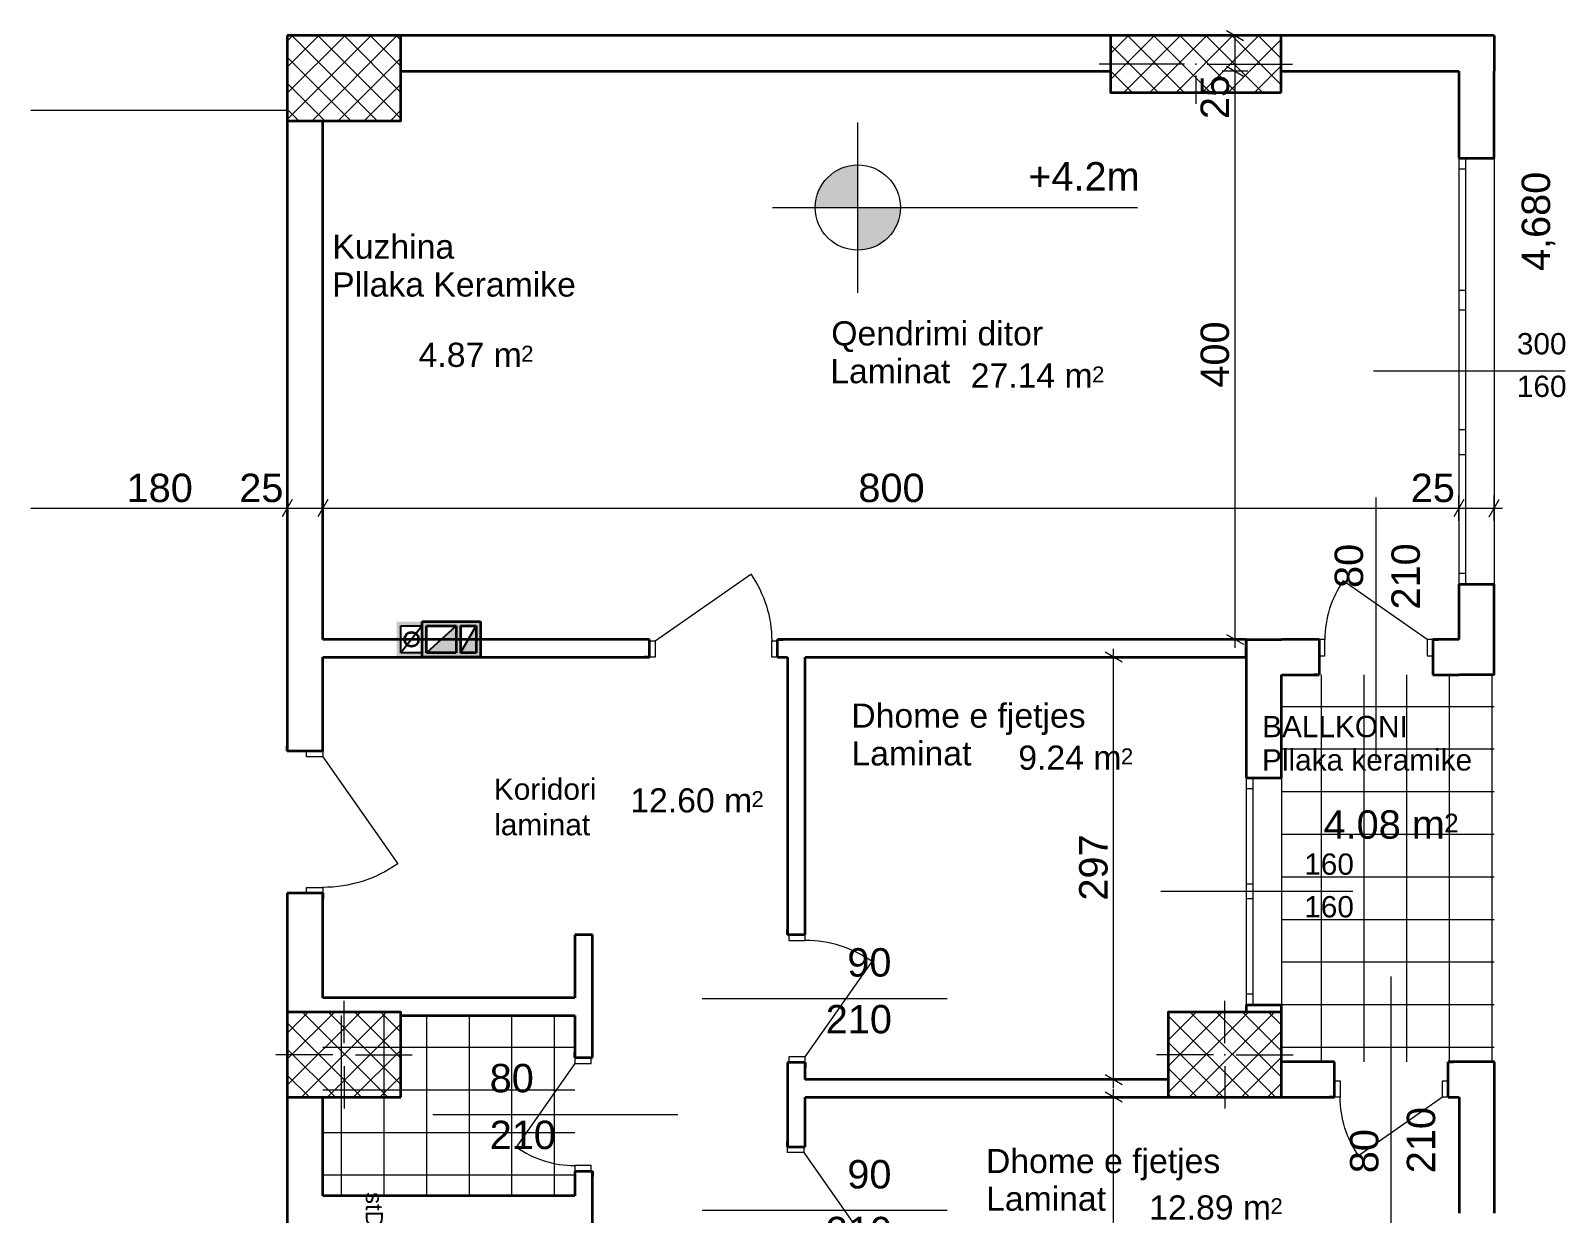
# Model space of a CAD drawing. Header units: centimetres. Extents: x 765 to 25620, y 224160 to 230516.
# Drawn here: x 9769 to 10849, y 226376 to 227209 of the extents above; entities that cross this region are included whole.
import ezdxf
from ezdxf.enums import TextEntityAlignment as Align

# ---------------------------------------------------------------- set-up
doc = ezdxf.new("R2010")
doc.units = ezdxf.units.CM
doc.header["$MEASUREMENT"] = 0
for name, color, linetype, lineweight, true_color in [('0_Pen_No__1#1_Pen_No__8', 7, 'Continuous', 35, 0xa80f02), ('0_Pen_No__8', 7, 'Continuous', 35, 0xa80f02), ('2D Drafting - General_Pen_No__8', 7, 'Continuous', 35, 0xa80f02), ('A-COLS_Pen_No__97#1_Pen_No__81', 7, 'Continuous', 20, 0x6a6a6a), ('Annotation - Text_Pen_No__8', 7, 'Continuous', 35, 0xa80f02), ('ARCHICAD Doors_Pen_No__23', 7, 'Continuous', 20, 0xff6600), ('ARCHICAD Doors_Pen_No__3', 7, 'Continuous', 18, 0xff6600), ('ARCHICAD Windows_Pen_No__23', 7, 'Continuous', 20, 0xff6600), ('ARCHICAD Windows_Pen_No__3', 7, 'Continuous', 18, 0xff6600), ('Interior - Furniture _Pen_No__81', 7, 'Continuous', 20, 0x6a6a6a)]:
    doc.layers.add(name, color=color, linetype=linetype, lineweight=lineweight, true_color=true_color)
for name, color, linetype, lineweight in [('0_Pen_No__101', 252, 'Continuous', 13), ('0_Pen_No__19', 255, 'Continuous', 0), ('ARCHICAD Door Markers_Pen_No__1', 7, 'Continuous', 13), ('ARCHICAD Door Markers_Pen_No__7', 7, 'Continuous', 35), ('ARCHICAD Doors_Pen_No__27', 7, 'Continuous', 35), ('ARCHICAD Window Markers_Pen_No__1', 7, 'Continuous', 13), ('ARCHICAD Window Markers_Pen_No__7', 7, 'Continuous', 35), ('ARCHICAD Windows_Pen_No__27', 7, 'Continuous', 35), ('Dimensioning - General_Pen_No__1', 7, 'Continuous', 13), ('Dimensioning - General_Pen_No__101', 252, 'Continuous', 13), ('Dimensioning - General_Pen_No__6', 5, 'Continuous', 35), ('Structural - Bearing_Pen_No__20', 1, 'Continuous', 0), ('Structural - Bearing_Pen_No__21', 7, 'Continuous', 35), ('Structural - Bearing_Pen_No__27', 7, 'Continuous', 35)]:
    doc.layers.add(name, color=color, linetype=linetype, lineweight=lineweight)
for name, color, linetype in [('ARCHICAD Door Markers', 7, 'Continuous'), ('ARCHICAD Doors', 7, 'Continuous'), ('ARCHICAD Window Markers', 7, 'Continuous'), ('ARCHICAD Windows', 7, 'Continuous'), ('Dimensioning - General', 7, 'Continuous'), ('Structural - Bearing', 7, 'Continuous')]:
    doc.layers.add(name, color=color, linetype=linetype)
doc.styles.add('GENERATED_STYLE_1', font='arial.ttf')
pattern_1 = [(45, (7737.787, 206512.802), (-9.192388, 9.192388), []), (135, (7737.787, 206512.802), (9.192388, 9.192388), [])]

# ---------------------------------------------------------------- blocks, each defined once
blk = doc.blocks.new('Door 22_3')
at = {"layer": 'ARCHICAD Doors_Pen_No__23', "color": 30, "linetype": 'Continuous', "lineweight": 20, "true_color": 0xff6600}
for p, q in [((-460, 0), (-500, 0)), ((-500, 0), (-500, -115)), ((-460, -115), (-460, 0)), ((500, 0), (460, 0)), ((460, 0), (460, -115)), ((500, -115), (500, 0)), ((-500, -115), (-460, -115)), ((460, -115), (500, -115))]:
    blk.add_line(p, q, dxfattribs=at)
at = {"layer": 'ARCHICAD Doors_Pen_No__27', "color": 7, "linetype": 'Continuous', "lineweight": 35}
for p, q in [((-500, 0), (-537, 0)), ((-500, 0), (-537, 0)), ((-500, 0), (-500, -115)), ((-500, 0), (-500, -115)), ((500, 0), (500, -115)), ((500, 0), (500, -115)), ((500, 0), (537, 0)), ((500, 0), (537, 0)), ((-500, -115), (-500, -250)), ((-500, -115), (-500, -250)), ((500, -115), (500, -250)), ((500, -115), (500, -250)), ((-500, -250), (-537, -250)), ((-500, -250), (-537, -250)), ((500, -250), (537, -250)), ((500, -250), (537, -250))]:
    blk.add_line(p, q, dxfattribs=at)
at = {"layer": 'ARCHICAD Doors_Pen_No__3', "color": 30, "linetype": 'Continuous', "lineweight": 18, "true_color": 0xff6600}
blk.add_line((460, 0), (-294, 528), dxfattribs=at)
blk.add_arc((460, 0), 920, 145, 180, dxfattribs=at)
blk = doc.blocks.new('Door 22_4')
at = {"layer": 'ARCHICAD Doors_Pen_No__23', "color": 30, "linetype": 'Continuous', "lineweight": 20, "true_color": 0xff6600}
for p, q in [((-410, 0), (-450, 0)), ((-450, 0), (-450, -115)), ((-410, -115), (-410, 0)), ((450, 0), (410, 0)), ((410, 0), (410, -115)), ((450, -115), (450, 0)), ((-450, -115), (-410, -115)), ((410, -115), (450, -115))]:
    blk.add_line(p, q, dxfattribs=at)
at = {"layer": 'ARCHICAD Doors_Pen_No__27', "color": 7, "linetype": 'Continuous', "lineweight": 35}
for p, q in [((-450, 10), (-487, 10)), ((-450, 10), (-487, 10)), ((-450, 0), (-450, 10)), ((-450, 0), (-450, 10)), ((-450, -115), (-450, 0)), ((-450, -115), (-450, 0)), ((450, 0), (450, 10)), ((450, 0), (450, 10)), ((450, 10), (487, 10)), ((450, 10), (487, 10)), ((450, -115), (450, 0)), ((450, -115), (450, 0)), ((-450, -115), (-487, -115)), ((-450, -115), (-487, -115)), ((450, -115), (487, -115)), ((450, -115), (487, -115))]:
    blk.add_line(p, q, dxfattribs=at)
at = {"layer": 'ARCHICAD Doors_Pen_No__3', "color": 30, "linetype": 'Continuous', "lineweight": 18, "true_color": 0xff6600}
blk.add_line((410, 0), (-262, 470), dxfattribs=at)
blk.add_arc((410, 0), 820, 145, 180, dxfattribs=at)
blk = doc.blocks.new('D Marker 22_3')
at = {"layer": 'ARCHICAD Door Markers_Pen_No__1', "color": 7, "linetype": 'Continuous', "lineweight": 13}
blk.add_line((0, -1125), (0, 600), dxfattribs=at)
at = {"layer": 'ARCHICAD Door Markers_Pen_No__7', "color": 7, "lineweight": 35, "style": 'GENERATED_STYLE_1'}
for tag, p in [('AC_MarkerText_3', (-369, -204)), ('AC_MarkerText_2', (31, -356))]:
    blk.add_attdef(tag, text='', height=200, rotation=270, dxfattribs=at).set_placement(p, align=Align.BOTTOM_LEFT)
blk = doc.blocks.new('Door 22_2')
at = {"layer": 'ARCHICAD Doors_Pen_No__23', "color": 30, "linetype": 'Continuous', "lineweight": 20, "true_color": 0xff6600}
for p, q in [((-410, 0), (-450, 0)), ((-450, 0), (-450, -115)), ((-410, -115), (-410, 0)), ((450, 0), (410, 0)), ((410, 0), (410, -115)), ((450, -115), (450, 0)), ((-450, -115), (-410, -115)), ((410, -115), (450, -115))]:
    blk.add_line(p, q, dxfattribs=at)
at = {"layer": 'ARCHICAD Doors_Pen_No__27', "color": 7, "linetype": 'Continuous', "lineweight": 35}
for p, q in [((-450, 0), (-487, 0)), ((-450, 0), (-487, 0)), ((-450, 0), (-450, -115)), ((-450, 0), (-450, -115)), ((450, 0), (450, -115)), ((450, 0), (450, -115)), ((450, 0), (487, 0)), ((450, 0), (487, 0)), ((-450, -125), (-487, -125)), ((-450, -125), (-487, -125)), ((-450, -115), (-450, -125)), ((-450, -115), (-450, -125)), ((450, -115), (450, -125)), ((450, -115), (450, -125)), ((450, -125), (487, -125)), ((450, -125), (487, -125))]:
    blk.add_line(p, q, dxfattribs=at)
at = {"layer": 'ARCHICAD Doors_Pen_No__3', "color": 30, "linetype": 'Continuous', "lineweight": 18, "true_color": 0xff6600}
blk.add_line((410, 0), (-262, 470), dxfattribs=at)
blk.add_arc((410, 0), 820, 145, 180, dxfattribs=at)
blk = doc.blocks.new('Triple Window 22')
at = {"layer": 'ARCHICAD Windows_Pen_No__23', "color": 30, "linetype": 'Continuous', "lineweight": 20, "true_color": 0xff6600}
for p, q in [((-1500, 0), (-1425, 0)), ((-1425, 0), (-1425, -50)), ((-568, -50), (-568, 0)), ((-568, 0), (-500, 0)), ((-500, 0), (-432, 0)), ((-432, 0), (-432, -50)), ((412.5, -50), (412.5, 0)), ((412.5, 0), (500, 0)), ((500, 0), (587.5, 0)), ((587.5, 0), (587.5, -50)), ((1425, -50), (1425, 0)), ((1425, 0), (1500, 0)), ((-1425, -50), (-1500, -50)), ((-500, -50), (-568, -50)), ((-432, -50), (-500, -50)), ((500, -50), (412.5, -50)), ((587.5, -50), (500, -50)), ((1500, -50), (1425, -50))]:
    blk.add_line(p, q, dxfattribs=at)
at = {"layer": 'ARCHICAD Windows_Pen_No__27', "color": 7, "linetype": 'Continuous', "lineweight": 35}
for p, q in [((-1500, 0), (-1500, -50)), ((-1500, 0), (-1500, -50)), ((1500, 0), (1500, -50)), ((1500, 0), (1500, -50)), ((-1500, -50), (-1500, -250)), ((1500, -50), (1500, -250))]:
    blk.add_line(p, q, dxfattribs=at)
at = {"layer": 'ARCHICAD Windows_Pen_No__3', "color": 30, "linetype": 'Continuous', "lineweight": 18, "true_color": 0xff6600}
for p, q in [((-1500, 0), (1500, 0)), ((-1425, 0), (-568, 0)), ((-432, 0), (412.5, 0)), ((587.5, 0), (1425, 0)), ((-568, -50), (-1425, -50)), ((412.5, -50), (-432, -50)), ((1425, -50), (587.5, -50)), ((-1500, -250), (1500, -250))]:
    blk.add_line(p, q, dxfattribs=at)
blk = doc.blocks.new('W Marker 22_2')
at = {"layer": 'ARCHICAD Window Markers_Pen_No__1', "color": 7, "linetype": 'Continuous', "lineweight": 13}
blk.add_line((0, 500), (0, -850), dxfattribs=at)
at = {"layer": 'ARCHICAD Window Markers_Pen_No__7', "color": 7, "lineweight": 35, "style": 'GENERATED_STYLE_1'}
for tag, p in [('AC_MarkerText_3', (276, 207)), ('iShowSillTo', (-24, 207))]:
    blk.add_attdef(tag, text='', height=150, rotation=90, dxfattribs=at).set_placement(p, align=Align.BOTTOM_LEFT)
blk = doc.blocks.new('Double Sash Window 22_2')
at = {"layer": 'ARCHICAD Windows_Pen_No__23', "color": 30, "linetype": 'Continuous', "lineweight": 20, "true_color": 0xff6600}
for p, q in [((-800, 0), (-725, 0)), ((-725, 0), (-725, -50)), ((-50, -50), (-50, 0)), ((-50, 0), (0, 0)), ((0, 0), (50, 0)), ((50, 0), (50, -50)), ((725, -50), (725, 0)), ((725, 0), (800, 0)), ((-725, -50), (-800, -50)), ((0, -50), (-50, -50)), ((50, -50), (0, -50)), ((800, -50), (725, -50))]:
    blk.add_line(p, q, dxfattribs=at)
at = {"layer": 'ARCHICAD Windows_Pen_No__27', "color": 7, "linetype": 'Continuous', "lineweight": 35}
for p, q in [((-800, 0), (-800, -50)), ((-800, 0), (-800, -50)), ((800, 0), (800, -50)), ((800, 0), (800, -50)), ((-800, -50), (-800, -250)), ((800, -50), (800, -250))]:
    blk.add_line(p, q, dxfattribs=at)
at = {"layer": 'ARCHICAD Windows_Pen_No__3', "color": 30, "linetype": 'Continuous', "lineweight": 18, "true_color": 0xff6600}
for p, q in [((-800, 0), (800, 0)), ((-725, 0), (-50, 0)), ((50, 0), (725, 0)), ((-50, -50), (-725, -50)), ((725, -50), (50, -50)), ((-800, -250), (800, -250))]:
    blk.add_line(p, q, dxfattribs=at)
blk = doc.blocks.new('Door 22')
at = {"layer": 'ARCHICAD Doors_Pen_No__23', "color": 30, "linetype": 'Continuous', "lineweight": 20, "true_color": 0xff6600}
for p, q in [((-360, 0), (-400, 0)), ((-400, 0), (-400, -115)), ((-360, -115), (-360, 0)), ((400, 0), (360, 0)), ((360, 0), (360, -115)), ((400, -115), (400, 0)), ((-400, -115), (-360, -115)), ((360, -115), (400, -115))]:
    blk.add_line(p, q, dxfattribs=at)
at = {"layer": 'ARCHICAD Doors_Pen_No__27', "color": 7, "linetype": 'Continuous', "lineweight": 35}
for p, q in [((-400, 0), (-437, 0)), ((-400, 0), (-437, 0)), ((-400, 0), (-400, -115)), ((-400, 0), (-400, -115)), ((400, 0), (400, -115)), ((400, 0), (400, -115)), ((400, 0), (437, 0)), ((400, 0), (437, 0)), ((-400, -125), (-437, -125)), ((-400, -125), (-437, -125)), ((-400, -115), (-400, -125)), ((-400, -115), (-400, -125)), ((400, -115), (400, -125)), ((400, -115), (400, -125)), ((400, -125), (437, -125)), ((400, -125), (437, -125))]:
    blk.add_line(p, q, dxfattribs=at)
at = {"layer": 'ARCHICAD Doors_Pen_No__3', "color": 30, "linetype": 'Continuous', "lineweight": 18, "true_color": 0xff6600}
blk.add_line((360, 0), (-230, 413), dxfattribs=at)
blk.add_arc((360, 0), 720, 145, 180, dxfattribs=at)
blk = doc.blocks.new('D Marker 22_2')
at = {"layer": 'ARCHICAD Door Markers_Pen_No__1', "color": 7, "linetype": 'Continuous', "lineweight": 13}
blk.add_line((0, 1000), (0, -725), dxfattribs=at)
at = {"layer": 'ARCHICAD Door Markers_Pen_No__7', "color": 7, "lineweight": 35, "style": 'GENERATED_STYLE_1'}
for tag, p in [('AC_MarkerText_3', (-369, 665)), ('AC_MarkerText_2', (31, 665))]:
    blk.add_attdef(tag, text='', height=200, rotation=270, dxfattribs=at).set_placement(p, align=Align.BOTTOM_LEFT)
blk = doc.blocks.new('Door 22_5')
at = {"layer": 'ARCHICAD Doors_Pen_No__23', "color": 30, "linetype": 'Continuous', "lineweight": 20, "true_color": 0xff6600}
for p, q in [((-360, 0), (-400, 0)), ((-400, 0), (-400, -115)), ((-360, -115), (-360, 0)), ((400, 0), (360, 0)), ((360, 0), (360, -115)), ((400, -115), (400, 0)), ((-400, -115), (-360, -115)), ((360, -115), (400, -115))]:
    blk.add_line(p, q, dxfattribs=at)
at = {"layer": 'ARCHICAD Doors_Pen_No__27', "color": 7, "linetype": 'Continuous', "lineweight": 35}
for p, q in [((-400, 0), (-437, 0)), ((-400, 0), (-437, 0)), ((-400, 0), (-400, -115)), ((-400, 0), (-400, -115)), ((400, 0), (400, -115)), ((400, 0), (400, -115)), ((400, 0), (437, 0)), ((400, 0), (437, 0)), ((-400, -115), (-400, -250)), ((-400, -115), (-400, -250)), ((400, -115), (400, -250)), ((400, -115), (400, -250)), ((-400, -250), (-437, -250)), ((-400, -250), (-437, -250)), ((400, -250), (437, -250)), ((400, -250), (437, -250))]:
    blk.add_line(p, q, dxfattribs=at)
at = {"layer": 'ARCHICAD Doors_Pen_No__3', "color": 30, "linetype": 'Continuous', "lineweight": 18, "true_color": 0xff6600}
blk.add_line((360, 0), (-230, 413), dxfattribs=at)
blk.add_arc((360, 0), 720, 145, 180, dxfattribs=at)
blk = doc.blocks.new('D Marker 22')
at = {"layer": 'ARCHICAD Door Markers_Pen_No__1', "color": 7, "linetype": 'Continuous', "lineweight": 13}
blk.add_line((0, -1250), (0, 600), dxfattribs=at)
at = {"layer": 'ARCHICAD Door Markers_Pen_No__7', "color": 7, "lineweight": 35, "style": 'GENERATED_STYLE_1'}
for tag, p in [('AC_MarkerText_3', (-369, -329)), ('A', (31, -329))]:
    blk.add_attdef(tag, text='', height=200, rotation=270, dxfattribs=at).set_placement(p, align=Align.BOTTOM_LEFT)
blk = doc.blocks.new('D Marker 22_4')
at = {"layer": 'ARCHICAD Door Markers_Pen_No__1', "color": 7, "linetype": 'Continuous', "lineweight": 13}
blk.add_line((0, 1000), (0, -850), dxfattribs=at)
at = {"layer": 'ARCHICAD Door Markers_Pen_No__7', "color": 7, "lineweight": 35, "style": 'GENERATED_STYLE_1'}
for tag, p in [('AC_MarkerText_3', (-369, 665)), ('A', (31, 665))]:
    blk.add_attdef(tag, text='', height=200, rotation=270, dxfattribs=at).set_placement(p, align=Align.BOTTOM_LEFT)

msp = doc.modelspace()

# ---------------------------------------------------------------- hatches: boundary and pattern name
at = {"layer": 'A-COLS_Pen_No__97#1_Pen_No__81', "linetype": 'Continuous', "lineweight": 20, "true_color": 0x6a6a6a}
h = msp.add_hatch(color=251, dxfattribs=at)
h.paths.add_polyline_path([(10047.6, 226792.5), (10047.6, 226767.5), (10026.6, 226767.5), (10026.6, 226792.5)])
h.paths.add_polyline_path([(10044.6, 226789.5), (10029.6, 226789.5), (10029.6, 226770.5), (10044.6, 226770.5)], flags=0)
h = msp.add_hatch(color=251, dxfattribs=at)
h.paths.add_polyline_path([(10085.6, 226792.5), (10044.6, 226792.5), (10044.6, 226767.5), (10085.6, 226767.5)])
h.paths.add_polyline_path([(10071.6, 226789.5), (10082.6, 226789.5), (10082.6, 226770.5), (10071.6, 226770.5)], flags=0)
h.paths.add_polyline_path([(10068.6, 226789.5), (10068.6, 226770.5), (10047.6, 226770.5), (10047.6, 226789.5)], flags=0)
for points in [[(10068.6, 226789.5), (10068.6, 226770.5), (10047.6, 226770.5)], [(10071.6, 226770.5), (10082.6, 226770.5), (10082.6, 226789.5)]]:
    msp.add_hatch(color=251, dxfattribs=at).paths.add_polyline_path(points)
at = {"layer": 'Dimensioning - General_Pen_No__1', "linetype": 'Continuous', "lineweight": 13}
for points in [[(10351.3, 227084.1), (10351.3, 227114.1), (10339.8, 227111.8), (10330.1, 227105.3), (10323.6, 227095.6), (10321.3, 227084.1)], [(10351.3, 227084.1), (10351.3, 227054.1), (10362.8, 227056.4), (10372.5, 227062.9), (10379, 227072.6), (10381.3, 227084.1)]]:
    msp.add_hatch(color=7, dxfattribs=at).paths.add_polyline_path(points)
at = {"layer": 'Structural - Bearing', "linetype": 'Continuous', "lineweight": 0, "true_color": 0x000000}
h = msp.add_hatch(dxfattribs=at)
h.set_pattern_fill('CONCRETE_BLOCK', color=18, scale=0.1, style=0, pattern_type=2)
h.set_pattern_definition(pattern_1)
h.paths.add_polyline_path([(9949.6, 227205.2), (9949.6, 227145.2), (10029.6, 227145.2), (10029.6, 227205.2)])
h = msp.add_hatch(dxfattribs=at)
h.set_pattern_fill('CONCRETE_BLOCK', color=18, scale=0.1, style=0, pattern_type=2)
h.set_pattern_definition(pattern_1)
h.paths.add_polyline_path([(10649.3, 227165.2), (10649.3, 227205.2), (10529.3, 227205.2), (10529.3, 227165.2)])
h = msp.add_hatch(dxfattribs=at)
h.set_pattern_fill('CONCRETE_BLOCK', color=18, scale=0.1, style=0, pattern_type=2)
h.set_pattern_definition(pattern_1)
h.paths.add_polyline_path([(10029.6, 226457.5), (10029.6, 226517.5), (9949.6, 226517.5), (9949.6, 226457.5)])
h = msp.add_hatch(dxfattribs=at)
h.set_pattern_fill('CONCRETE_BLOCK', color=18, scale=0.1, style=0, pattern_type=2)
h.set_pattern_definition(pattern_1)
h.paths.add_polyline_path([(10649.7, 226457.5), (10649.7, 226517.5), (10569.7, 226517.5), (10569.7, 226457.5)])

# ---------------------------------------------------------------- linework, layer by layer
at = {"color": 0}
for p, q in [((10029.6, 226770.5), (10029.6, 226789.5)), ((10029.6, 226789.5), (10044.6, 226789.5)), ((10044.6, 226789.5), (10029.6, 226770.5)), ((10029.6, 226770.5), (10029.6, 226789.5)), ((10029.6, 226789.5), (10044.6, 226789.5)), ((10044.6, 226789.5), (10044.6, 226770.5)), ((10068.6, 226789.5), (10047.6, 226789.5)), ((10047.6, 226789.5), (10047.6, 226770.5)), ((10047.6, 226770.5), (10068.6, 226789.5)), ((10082.6, 226789.5), (10071.6, 226789.5)), ((10071.6, 226789.5), (10071.6, 226770.5)), ((10071.6, 226770.5), (10082.6, 226789.5)), ((10044.6, 226770.5), (10029.6, 226770.5))]:
    msp.add_line(p, q, dxfattribs=at)
at = {"layer": '0_Pen_No__1#1_Pen_No__8', "color": 14, "linetype": 'Continuous', "lineweight": 35, "true_color": 0xa80f02}
for p, q in [((10044.6, 226767.5), (10044.6, 226792.5)), ((10044.6, 226792.5), (10085.6, 226792.5)), ((10047.6, 226770.5), (10047.6, 226789.5)), ((10047.6, 226789.5), (10068.6, 226789.5)), ((10068.6, 226789.5), (10068.6, 226770.5)), ((10071.6, 226789.5), (10071.6, 226770.5)), ((10071.6, 226789.5), (10082.6, 226789.5)), ((10082.6, 226789.5), (10082.6, 226770.5)), ((10085.6, 226792.5), (10085.6, 226767.5)), ((10085.6, 226767.5), (10044.6, 226767.5)), ((10068.6, 226770.5), (10047.6, 226770.5)), ((10082.6, 226770.5), (10071.6, 226770.5))]:
    msp.add_line(p, q, dxfattribs=at)
at = {"layer": '0_Pen_No__101', "color": 252, "linetype": 'Continuous', "lineweight": 13}
for p, q in [((10677.8, 226482.5), (10677.8, 226755)), ((10707.8, 226482.5), (10707.8, 226755)), ((10737.8, 226482.5), (10737.8, 226755)), ((10767.8, 226482.5), (10767.8, 226755)), ((10797.8, 226482.5), (10797.8, 226755)), ((10649.7, 226732.8), (10799.4, 226732.8)), ((10649.7, 226702.8), (10799.4, 226702.8)), ((10649.7, 226672.8), (10799.4, 226672.8)), ((10649.7, 226642.8), (10799.4, 226642.8)), ((10649.7, 226612.8), (10799.4, 226612.8)), ((10649.7, 226582.8), (10799.4, 226582.8)), ((10649.7, 226552.8), (10799.4, 226552.8)), ((10649.7, 226522.8), (10799.4, 226522.8)), ((9987.8, 226388.2), (9987.8, 226515)), ((10017.8, 226388.2), (10017.8, 226515)), ((10047.8, 226388.2), (10047.8, 226515)), ((10077.8, 226388.2), (10077.8, 226515)), ((10107.8, 226388.2), (10107.8, 226515)), ((10137.8, 226388.2), (10137.8, 226515)), ((9974.6, 226492.8), (10152.1, 226492.8)), ((10649.7, 226492.8), (10799.4, 226492.8)), ((9974.6, 226462.8), (10152.1, 226462.8)), ((9974.6, 226432.8), (10152.1, 226432.8)), ((9974.6, 226402.8), (10152.1, 226402.8))]:
    msp.add_line(p, q, dxfattribs=at)
at = {"layer": '0_Pen_No__19', "color": 255, "linetype": 'Continuous', "lineweight": 0}
msp.add_line((9769, 227152.8), (9949.6, 227152.8), dxfattribs=at)
at = {"layer": '2D Drafting - General_Pen_No__8', "color": 14, "linetype": 'Continuous', "lineweight": 35, "true_color": 0xa80f02}
msp.add_circle((10037.1, 226780), 5, dxfattribs=at)
at = {"layer": 'Dimensioning - General', "color": 7, "linetype": 'Continuous', "lineweight": 13}
for p, q in [((10610.9, 227208.7), (10622.9, 227201.7)), ((10610.9, 227208.7), (10622.9, 227201.7)), ((10625.9, 227205.2), (10607.9, 227205.2)), ((10625.9, 227205.2), (10607.9, 227205.2)), ((10616.9, 227180.2), (10616.9, 227205.2)), ((10625.9, 227180.2), (10607.9, 227180.2)), ((10625.9, 227180.2), (10607.9, 227180.2)), ((10610.9, 227183.7), (10622.9, 227176.7)), ((10610.9, 227183.7), (10622.9, 227176.7)), ((10616.9, 226780), (10616.9, 227180.2)), ((9953.1, 226878.4), (9946.1, 226866.4)), ((9953.1, 226878.4), (9946.1, 226866.4)), ((9949.6, 226863.4), (9949.6, 226881.4)), ((9949.6, 226863.4), (9949.6, 226881.4)), ((9978.1, 226878.4), (9971.1, 226866.4)), ((9978.1, 226878.4), (9971.1, 226866.4)), ((9974.6, 226863.4), (9974.6, 226881.4)), ((9974.6, 226863.4), (9974.6, 226881.4)), ((10777.9, 226878.4), (10770.9, 226866.4)), ((10777.9, 226878.4), (10770.9, 226866.4)), ((10774.4, 226863.4), (10774.4, 226881.4)), ((10774.4, 226863.4), (10774.4, 226881.4)), ((10795.9, 226866.4), (10802.9, 226878.4)), ((10799.4, 226863.4), (10799.4, 226881.4)), ((9769, 226872.4), (9949.6, 226872.4)), ((9949.6, 226872.4), (9974.6, 226872.4)), ((9974.6, 226872.4), (10774.4, 226872.4)), ((10774.4, 226872.4), (10799.4, 226872.4)), ((10799.4, 226872.4), (10805.3, 226872.4)), ((10625.9, 226780), (10607.9, 226780)), ((10610.9, 226783.5), (10622.9, 226776.5)), ((10616.9, 226774.1), (10616.9, 226780)), ((10540.4, 226767.5), (10522.4, 226767.5)), ((10537.4, 226764), (10525.4, 226771)), ((10531.4, 226767.5), (10531.4, 226773.4)), ((10531.4, 226470), (10531.4, 226767.5)), ((10540.4, 226470), (10522.4, 226470)), ((10525.4, 226473.5), (10537.4, 226466.5)), ((10531.4, 226464.1), (10531.4, 226470)), ((10531.4, 226457.5), (10531.4, 226463.4)), ((10540.4, 226457.5), (10522.4, 226457.5)), ((10537.4, 226454), (10525.4, 226461)), ((10531.4, 226177.5), (10531.4, 226457.5))]:
    msp.add_line(p, q, dxfattribs=at)
at = {"layer": 'Dimensioning - General_Pen_No__1', "color": 7, "linetype": 'Continuous', "lineweight": 13}
for p, q in [((10351.3, 227024.1), (10351.3, 227144.1)), ((10291.3, 227084.1), (10411.3, 227084.1))]:
    msp.add_line(p, q, dxfattribs=at)
msp.add_circle((10351.3, 227084.1), 30, dxfattribs=at)
at = {"layer": 'Dimensioning - General_Pen_No__101', "color": 252, "linetype": 'Continuous', "lineweight": 13}
msp.add_line((10411.3, 227084.1), (10548.3, 227084.1), dxfattribs=at)
at = {"layer": 'Structural - Bearing_Pen_No__20', "color": 1, "linetype": 'Continuous', "lineweight": 0}
for p, q in [((10581.3, 227185.2), (10521.3, 227185.2)), ((10589.3, 227177.2), (10589.3, 227157.2)), ((10597.3, 227185.2), (10657.3, 227185.2)), ((9989.6, 226495.5), (9989.6, 226525.5)), ((10609.7, 226495.5), (10609.7, 226525.5)), ((9981.6, 226487.5), (9941.6, 226487.5)), ((9997.6, 226487.5), (10037.6, 226487.5)), ((10601.7, 226487.5), (10561.7, 226487.5)), ((10617.7, 226487.5), (10657.7, 226487.5)), ((9989.6, 226479.5), (9989.6, 226449.5)), ((10609.7, 226479.5), (10609.7, 226449.5))]:
    msp.add_line(p, q, dxfattribs=at)
for p in [(10589.3, 227185.2), (9989.6, 226487.5), (10609.7, 226487.5)]:
    msp.add_point(p, dxfattribs=at)
at = {"layer": 'Structural - Bearing_Pen_No__21', "color": 7, "linetype": 'Continuous', "lineweight": 35, "flags": 128}
for points in [[(9949.6, 227205.2), (9949.6, 227145.2), (10029.6, 227145.2), (10029.6, 227205.2)], [(10649.3, 227165.2), (10649.3, 227205.2), (10529.3, 227205.2), (10529.3, 227165.2)], [(10029.6, 226457.5), (10029.6, 226517.5), (9949.6, 226517.5), (9949.6, 226457.5)], [(10649.7, 226457.5), (10649.7, 226517.5), (10569.7, 226517.5), (10569.7, 226457.5)]]:
    msp.add_lwpolyline(points, close=True, dxfattribs=at)
at = {"layer": 'Structural - Bearing_Pen_No__27', "color": 7, "linetype": 'Continuous', "lineweight": 35}
for p, q in [((10774.4, 227118.9), (10779.4, 227118.9)), ((10779.4, 227118.9), (10799.4, 227118.9)), ((10774.4, 226818.9), (10779.4, 226818.9)), ((10779.4, 226818.9), (10799.4, 226818.9)), ((10204.7, 226780), (10201, 226780)), ((10204.7, 226779), (10204.7, 226780)), ((10204.7, 226767.5), (10204.7, 226779)), ((10294.7, 226780), (10298.4, 226780)), ((10294.7, 226779), (10294.7, 226780)), ((10294.7, 226767.5), (10294.7, 226779)), ((10676.1, 226780), (10672.4, 226780)), ((10676.1, 226780), (10676.1, 226768.5)), ((10756.1, 226780), (10759.8, 226780)), ((10756.1, 226780), (10756.1, 226768.5)), ((10204.7, 226767.5), (10201, 226767.5)), ((10294.7, 226767.5), (10298.4, 226767.5)), ((10676.1, 226768.5), (10676.1, 226755)), ((10756.1, 226768.5), (10756.1, 226755)), ((10676.1, 226755), (10672.4, 226755)), ((10756.1, 226755), (10759.8, 226755)), ((9949.6, 226701.3), (9949.6, 226705)), ((9963.1, 226701.3), (9949.6, 226701.3)), ((9974.6, 226701.3), (9963.1, 226701.3)), ((9974.6, 226701.3), (9974.6, 226705)), ((10624.7, 226682.5), (10629.7, 226682.5)), ((10629.7, 226682.5), (10649.7, 226682.5)), ((9949.6, 226601.3), (9949.6, 226597.6)), ((9963.1, 226601.3), (9949.6, 226601.3)), ((9974.6, 226601.3), (9963.1, 226601.3)), ((9974.6, 226601.3), (9974.6, 226597.6)), ((10301.8, 226571.9), (10301.8, 226575.6)), ((10302.8, 226571.9), (10301.8, 226571.9)), ((10314.3, 226571.9), (10302.8, 226571.9)), ((10314.3, 226571.9), (10314.3, 226575.6)), ((10624.7, 226522.5), (10629.7, 226522.5)), ((10629.7, 226522.5), (10649.7, 226522.5)), ((10152.1, 226485.4), (10152.1, 226489.1)), ((10152.1, 226485.4), (10163.6, 226485.4)), ((10163.6, 226485.4), (10164.6, 226485.4)), ((10164.6, 226485.4), (10164.6, 226489.1)), ((10301.8, 226481.9), (10301.8, 226478.2)), ((10302.8, 226481.9), (10301.8, 226481.9)), ((10314.3, 226481.9), (10302.8, 226481.9)), ((10314.3, 226481.9), (10314.3, 226478.2)), ((10686.9, 226482.5), (10683.2, 226482.5)), ((10686.9, 226469), (10686.9, 226482.5)), ((10766.9, 226482.5), (10770.6, 226482.5)), ((10766.9, 226469), (10766.9, 226482.5)), ((10686.9, 226457.5), (10686.9, 226469)), ((10766.9, 226457.5), (10766.9, 226469)), ((10686.9, 226457.5), (10683.2, 226457.5)), ((10766.9, 226457.5), (10770.6, 226457.5)), ((10301.8, 226422.7), (10301.8, 226426.4)), ((10301.8, 226422.7), (10313.3, 226422.7)), ((10313.3, 226422.7), (10314.3, 226422.7)), ((10314.3, 226422.7), (10314.3, 226426.4)), ((10152.1, 226405.4), (10152.1, 226401.7)), ((10152.1, 226405.4), (10163.6, 226405.4)), ((10163.6, 226405.4), (10164.6, 226405.4)), ((10164.6, 226405.4), (10164.6, 226401.7))]:
    msp.add_line(p, q, dxfattribs=at)
at = {"layer": 'Structural - Bearing_Pen_No__27', "color": 7, "linetype": 'Continuous', "lineweight": 35, "flags": 128}
for points in [[(10529.3, 227205.2), (10029.6, 227205.2)], [(10799.4, 227205.2), (10649.3, 227205.2)], [(10799.4, 227205.2), (10799.4, 227180.2)], [(10029.6, 227180.2), (10529.3, 227180.2)], [(10649.3, 227180.2), (10774.4, 227180.2)], [(10774.4, 227180.2), (10774.4, 227118.9)], [(10799.4, 227118.9), (10799.4, 227180.2)], [(9949.6, 227145.2), (9949.6, 226701.3)], [(9974.6, 226780), (9974.6, 227145.2)], [(10774.4, 226818.9), (10774.4, 226780)], [(10799.4, 226755), (10799.4, 226818.9)], [(10204.7, 226780), (9974.6, 226780)], [(10624.7, 226780), (10294.7, 226780)], [(10624.7, 226780), (10624.7, 226682.5)], [(10624.7, 226780), (10649.7, 226780)], [(10624.7, 226767.5), (10624.7, 226780)], [(10676.1, 226780), (10649.7, 226780)], [(10774.4, 226780), (10756.1, 226780)], [(9974.6, 226701.3), (9974.6, 226767.5)], [(9974.6, 226767.5), (10204.7, 226767.5)], [(10294.7, 226767.5), (10301.8, 226767.5)], [(10301.8, 226767.5), (10301.8, 226571.9)], [(10314.3, 226571.9), (10314.3, 226767.5)], [(10314.3, 226767.5), (10624.7, 226767.5)], [(10649.7, 226682.5), (10649.7, 226755)], [(10649.7, 226755), (10676.1, 226755)], [(10756.1, 226755), (10774.4, 226755)], [(10799.4, 226755), (10774.4, 226755)], [(9949.6, 226601.3), (9949.6, 226517.5)], [(9974.6, 226527.5), (9974.6, 226601.3)], [(10164.6, 226571.8), (10152.1, 226571.8)], [(10152.1, 226571.8), (10152.1, 226527.5)], [(10164.6, 226485.4), (10164.6, 226571.8)], [(10152.1, 226527.5), (9974.6, 226527.5)], [(10624.7, 226522.5), (10624.7, 226517.5)], [(10649.7, 226517.5), (10649.7, 226522.5)], [(10029.6, 226515), (10152.1, 226515)], [(10152.1, 226515), (10152.1, 226485.4)], [(10301.8, 226481.9), (10301.8, 226422.7)], [(10314.3, 226470), (10314.3, 226481.9)], [(10686.9, 226482.5), (10649.7, 226482.5)], [(10774.6, 226482.5), (10766.9, 226482.5)], [(10799.6, 226482.5), (10774.6, 226482.5)], [(10799.6, 226375.8), (10799.6, 226482.5)], [(10569.7, 226470), (10314.3, 226470)], [(9949.6, 226457.5), (9949.6, 225876.5)], [(9974.6, 226388.2), (9974.6, 226457.5)], [(10314.3, 226422.7), (10314.3, 226457.5)], [(10314.3, 226457.5), (10569.7, 226457.5)], [(10649.7, 226457.5), (10686.9, 226457.5)], [(10766.9, 226457.5), (10774.6, 226457.5)], [(10774.6, 226457.5), (10774.6, 226375.8)], [(10152.1, 226405.4), (10152.1, 226388.2)], [(10164.6, 226305.7), (10164.6, 226405.4)], [(10152.1, 226388.2), (9974.6, 226388.2)]]:
    msp.add_lwpolyline(points, dxfattribs=at)

# ---------------------------------------------------------------- block references
at = {"layer": 'ARCHICAD Door Markers', "color": 7, "lineweight": 13}
ref = msp.add_blockref('D Marker 22_4', (10716.1, 226780), dxfattribs=dict(at, xscale=0.1, yscale=0.1, zscale=0.1))
ref.add_attrib('AC_MarkerText_2', '80', dxfattribs={"layer": 'ARCHICAD Door Markers_Pen_No__7', "color": 7, "lineweight": 35, "height": 20, "rotation": 90, "style": 'GENERATED_STYLE_1'}).set_placement((10713, 226816.2), align=Align.BOTTOM_LEFT)
ref.add_attrib('AC_MarkerText_3', '210', dxfattribs={"layer": 'ARCHICAD Door Markers_Pen_No__7', "color": 7, "lineweight": 35, "height": 20, "rotation": 90, "style": 'GENERATED_STYLE_1'}).set_placement((10753, 226801), align=Align.BOTTOM_LEFT)
ref = msp.add_blockref('D Marker 22_3', (10301.8, 226526.9), dxfattribs=dict(at, xscale=0.1, yscale=0.1, zscale=0.1, rotation=90))
ref.add_attrib('AC_MarkerText_2', '90', dxfattribs={"layer": 'ARCHICAD Door Markers_Pen_No__7', "color": 7, "lineweight": 35, "height": 20, "style": 'GENERATED_STYLE_1'}).set_placement((10343.9, 226536.5), align=Align.BOTTOM_LEFT)
ref.add_attrib('AC_MarkerText_3', '210', dxfattribs={"layer": 'ARCHICAD Door Markers_Pen_No__7', "color": 7, "lineweight": 35, "height": 20, "style": 'GENERATED_STYLE_1'}).set_placement((10328.7, 226496.5), align=Align.BOTTOM_LEFT)
ref = msp.add_blockref('D Marker 22', (10726.9, 226482.5), dxfattribs=dict(at, xscale=0.1, yscale=0.1, zscale=0.1))
ref.add_attrib('AC_MarkerText_2', '80', dxfattribs={"layer": 'ARCHICAD Door Markers_Pen_No__7', "color": 7, "lineweight": 35, "height": 20, "rotation": 90, "style": 'GENERATED_STYLE_1'}).set_placement((10723.8, 226404), align=Align.BOTTOM_LEFT)
ref.add_attrib('AC_MarkerText_3', '210', dxfattribs={"layer": 'ARCHICAD Door Markers_Pen_No__7', "color": 7, "lineweight": 35, "height": 20, "rotation": 90, "style": 'GENERATED_STYLE_1'}).set_placement((10763.8, 226404), align=Align.BOTTOM_LEFT)
ref = msp.add_blockref('D Marker 22_2', (10152.1, 226445.4), dxfattribs=dict(at, xscale=0.1, yscale=0.1, zscale=0.1, rotation=90))
ref.add_attrib('AC_MarkerText_2', '80', dxfattribs={"layer": 'ARCHICAD Door Markers_Pen_No__7', "color": 7, "lineweight": 35, "height": 20, "style": 'GENERATED_STYLE_1'}).set_placement((10092.1, 226455), align=Align.BOTTOM_LEFT)
ref.add_attrib('AC_MarkerText_3', '210', dxfattribs={"layer": 'ARCHICAD Door Markers_Pen_No__7', "color": 7, "lineweight": 35, "height": 20, "style": 'GENERATED_STYLE_1'}).set_placement((10092.1, 226415), align=Align.BOTTOM_LEFT)
ref = msp.add_blockref('D Marker 22_3', (10301.8, 226377.7), dxfattribs=dict(at, xscale=0.1, yscale=0.1, zscale=0.1, rotation=90))
ref.add_attrib('AC_MarkerText_2', '90', dxfattribs={"layer": 'ARCHICAD Door Markers_Pen_No__7', "color": 7, "lineweight": 35, "height": 20, "style": 'GENERATED_STYLE_1'}).set_placement((10343.9, 226387.3), align=Align.BOTTOM_LEFT)
ref.add_attrib('AC_MarkerText_3', '210', dxfattribs={"layer": 'ARCHICAD Door Markers_Pen_No__7', "color": 7, "lineweight": 35, "height": 20, "style": 'GENERATED_STYLE_1'}).set_placement((10328.7, 226347.3), align=Align.BOTTOM_LEFT)
at = {"layer": 'ARCHICAD Doors', "color": 7, "linetype": 'Continuous', "lineweight": 13, "yscale": 0.1, "zscale": 100}
for name, p, xscale in [('Door 22_4', (10249.7, 226779), -0.1), ('Door 22_5', (10716.1, 226780), 0.1)]:
    msp.add_blockref(name, p, dxfattribs=dict(at, xscale=xscale))
for name, p, xscale, rotation in [('Door 22_3', (9974.6, 226651.3), -0.1, 270), ('Door 22_2', (10314.3, 226526.9), 0.1, 270), ('Door 22', (10152.1, 226445.4), 0.1, 90), ('Door 22_5', (10726.9, 226457.5), -0.1, 180), ('Door 22_4', (10313.3, 226377.7), -0.1, 270)]:
    msp.add_blockref(name, p, dxfattribs=dict(at, xscale=xscale, rotation=rotation))
at = {"layer": 'ARCHICAD Window Markers', "color": 7, "lineweight": 13}
ref = msp.add_blockref('W Marker 22_2', (10799.4, 226968.9), dxfattribs=dict(at, xscale=0.1, yscale=0.1, zscale=0.1, rotation=270))
ref.add_attrib('iShowSillTo', '300', dxfattribs={"layer": 'ARCHICAD Window Markers_Pen_No__7', "color": 7, "lineweight": 35, "height": 15, "style": 'GENERATED_STYLE_1'}).set_placement((10815.3, 226976.2), align=Align.BOTTOM_LEFT)
ref.add_attrib('AC_MarkerText_3', '160', dxfattribs={"layer": 'ARCHICAD Window Markers_Pen_No__7', "color": 7, "lineweight": 35, "height": 15, "style": 'GENERATED_STYLE_1'}).set_placement((10815.3, 226946.2), align=Align.BOTTOM_LEFT)
ref = msp.add_blockref('W Marker 22_2', (10649.7, 226602.5), dxfattribs=dict(at, xscale=0.1, yscale=0.1, zscale=0.1, rotation=270))
ref.add_attrib('AC_MarkerText_2', '160', dxfattribs={"layer": 'ARCHICAD Window Markers_Pen_No__7', "color": 7, "lineweight": 35, "height": 15, "style": 'GENERATED_STYLE_1'}).set_placement((10665.6, 226579.7), align=Align.BOTTOM_LEFT)
ref.add_attrib('AC_MarkerText_2_1', '160', dxfattribs={"layer": 'ARCHICAD Window Markers_Pen_No__7', "color": 7, "lineweight": 35, "height": 15, "style": 'GENERATED_STYLE_1'}).set_placement((10665.6, 226609.7), align=Align.BOTTOM_LEFT)
at = {"layer": 'ARCHICAD Windows', "color": 21, "linetype": 'Continuous', "lineweight": 18, "true_color": 0xff9955, "xscale": -0.1, "yscale": 0.1, "zscale": 100, "rotation": 90}
for name, p in [('Triple Window 22', (10774.4, 226968.9)), ('Double Sash Window 22_2', (10624.7, 226602.5))]:
    msp.add_blockref(name, p, dxfattribs=at)

# ---------------------------------------------------------------- texts
at = {"layer": '0_Pen_No__8', "color": 14, "true_color": 0xa80f02, "style": 'GENERATED_STYLE_1'}
for s, height, p in [('4.87 m', 17, (10042.1, 226971.9)), ('2', 11.2, (10114.3, 226975.6)), ('27.14 m', 17, (10430.8, 226957.3)), ('2', 11.2, (10516.2, 226961)), ('9.24 m', 17, (10464.3, 226688.2)), ('2', 11.2, (10536.5, 226692)), ('12.60 m', 17, (10191.1, 226658.1)), ('2', 11.2, (10276.4, 226661.9)), ('4.08 m', 20, (10679.2, 226639.6)), ('2', 13.2, (10764.1, 226644)), ('12.89 m', 17, (10556.4, 226371.4)), ('2', 11.2, (10641.8, 226375.2))]:
    msp.add_text(s, height=height, dxfattribs=at).set_placement(p)
at = {"layer": 'Annotation - Text_Pen_No__8', "color": 14, "true_color": 0xa80f02, "style": 'GENERATED_STYLE_1'}
for s, height, p in [('Kuzhina', 17, (9981.3, 227048.1)), ('Pllaka Keramike', 17, (9981.2, 227021.4)), ('Qendrimi ditor', 17, (10332.6, 226987)), ('Laminat', 17, (10331.9, 226960.4)), ('Dhome e fjetjes', 17, (10346.7, 226717.8)), ('BALLKONI', 15, (10636, 226711.1)), ('Laminat', 17, (10346.8, 226691.2)), ('Pllaka keramike', 15, (10635.9, 226687.6)), ('Koridori', 15, (10095.1, 226667)), ('laminat', 15, (10095.3, 226642)), ('Dhome e fjetjes', 17, (10441.5, 226404.1)), ('Laminat', 17, (10441.6, 226377.6))]:
    msp.add_text(s, height=height, dxfattribs=at).set_placement(p)
at = {"layer": 'Dimensioning - General', "color": 7, "lineweight": 13, "char_height": 20, "attachment_point": 7, "rotation": 90, "style": 'GENERATED_STYLE_1'}
for s, insert in [('\\A1;25', (10612.9, 227146.4)), ('\\A1;4,680', (10842.4, 227039.4)), ('\\A1;400', (10612.9, 226957.3)), ('\\A1;297', (10527.4, 226596))]:
    msp.add_mtext(s, dxfattribs=dict(at, insert=insert))
at = {"layer": 'Dimensioning - General', "color": 7, "lineweight": 13, "char_height": 20, "attachment_point": 7, "style": 'GENERATED_STYLE_1'}
for s, insert in [('\\A1;180', (9836.5, 226876.4)), ('\\A1;25', (9915.8, 226876.4)), ('\\A1;800', (10351.7, 226876.4)), ('\\A1;25', (10740.6, 226876.4))]:
    msp.add_mtext(s, dxfattribs=dict(at, insert=insert))
at = {"layer": 'Dimensioning - General_Pen_No__6', "color": 5, "lineweight": 35, "insert": (10471.3, 227096.1), "char_height": 20, "attachment_point": 7, "style": 'GENERATED_STYLE_1'}
msp.add_mtext('\\A1;+4.2m', dxfattribs=at)
at = {"layer": 'Interior - Furniture _Pen_No__81', "color": 251, "linetype": 'Continuous', "lineweight": 20, "true_color": 0x6a6a6a, "style": 'GENERATED_STYLE_1'}
msp.add_attdef('stDisplayText', text='W', height=12, rotation=270, dxfattribs=at).set_placement((10010.9, 226340.4), align=Align.MIDDLE_CENTER)

doc.saveas('drawing.dxf')
